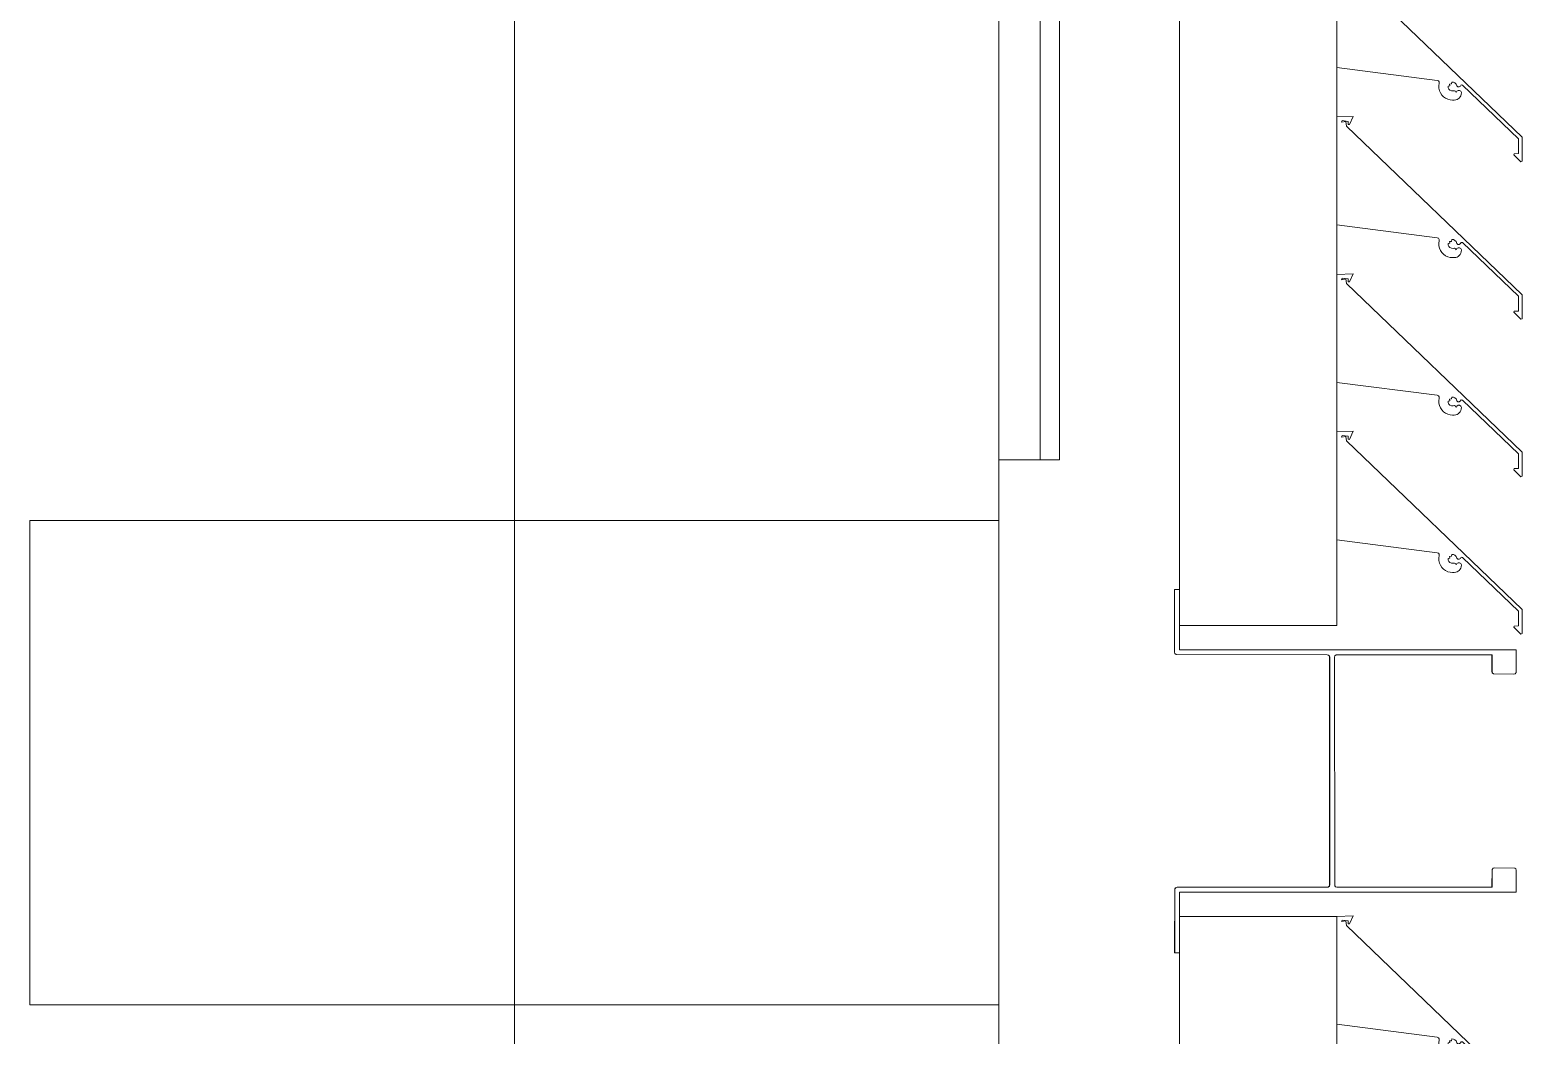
# Model space of a CAD drawing. Header units: millimetres. Extents: x -220592 to 404889, y -217665 to 38245.
# Drawn here: x 7828.18 to 7834.34, y -48058.44 to -48054.29 of the extents above; entities that cross this region are included whole.
import ezdxf

# ---------------------------------------------------------------- set-up
doc = ezdxf.new("R2010")
doc.units = ezdxf.units.MM
doc.linetypes.add('XKITLINE00', pattern=[0])
doc.layers.add('Part', color=7, linetype='Continuous', lineweight=0)

# ---------------------------------------------------------------- blocks, each defined once
blk = doc.blocks.new('*A15046')
at = {"layer": 'Part', "color": 7, "linetype": 'XKITLINE00', "lineweight": 0}
for p, q in [((92.53, 356.643483), (92.53, 93.899527)), ((94.53, 93.899527), (94.53, 244.699959))]:
    blk.add_line(p, q, dxfattribs=at)
blk = doc.blocks.new('*A15638')
at = {"layer": 'Part', "color": 7, "linetype": 'XKITLINE00', "lineweight": 0}
for p, q in [((94.700136, 154.15), (94.700136, 181.4)), ((94.780136, 154.15), (94.780136, 181.4)), ((94.53, 154.15), (94.780136, 154.15))]:
    blk.add_line(p, q, dxfattribs=at)
blk = doc.blocks.new('*A15646')
at = {"layer": 'Part', "color": 7, "linetype": 'XKITLINE00', "lineweight": 0}
for p, q in [((95.275304, 167.26533), (95.275304, 153.465444)), ((95.925304, 167.26533), (95.925304, 153.465444)), ((95.925304, 153.465444), (95.275304, 153.465444))]:
    blk.add_line(p, q, dxfattribs=at)
blk = doc.blocks.new('*A15690')
at = {"layer": 'Part', "color": 7, "linetype": 'XKITLINE00', "lineweight": 0}
for p, q in [((95.275085, 153.61533), (95.255085, 153.615327)), ((95.255085, 153.615327), (95.255131, 153.355327)), ((95.255131, 153.355327), (95.256817, 153.349771)), ((95.256817, 153.349771), (95.261306, 153.346089)), ((95.261306, 153.346089), (95.261681, 153.346088)), ((95.275632, 153.36533), (96.665129, 153.365573)), ((95.890688, 153.343752), (95.894372, 153.339265)), ((95.894372, 153.339265), (95.895134, 153.335438)), ((95.895134, 153.335438), (95.895298, 152.395438)), ((96.565132, 153.34545), (96.565145, 153.275555)), ((96.565145, 153.275555), (96.566831, 153.27)), ((96.566831, 153.27), (96.571319, 153.266318)), ((96.571319, 153.266318), (96.571698, 153.266314)), ((96.569731, 152.463871), (96.566048, 152.459382)), ((96.575286, 152.465557), (96.569731, 152.463871)), ((96.659113, 152.46481), (96.575286, 152.465557)), ((96.566048, 152.459382), (96.5653, 152.385555)), ((95.256062, 152.379154), (95.255347, 152.115327)), ((95.259745, 152.383642), (95.256062, 152.379154)), ((95.2653, 152.385328), (95.259745, 152.383642)), ((95.889127, 152.386198), (95.2653, 152.385328)), ((95.893614, 152.389882), (95.889127, 152.386198)), ((95.895298, 152.395438), (95.893614, 152.389882)), ((96.5653, 152.385555), (95.925456, 152.385444)), ((95.255347, 152.115327), (95.25585, 152.115327))]:
    blk.add_line(p, q, dxfattribs=at)
blk = doc.blocks.new('*A15705')
at = {"layer": 'Part', "color": 7, "linetype": 'XKITLINE00', "lineweight": 0}
for p, q in [((95.275588, 153.615225), (95.255588, 153.615222)), ((95.255588, 153.615222), (95.255633, 153.355222)), ((95.275632, 153.365225), (95.275588, 153.615225)), ((95.255633, 153.355222), (95.25732, 153.349666)), ((95.25732, 153.349666), (95.261808, 153.345984)), ((95.261808, 153.345984), (95.885635, 153.345332)), ((96.665632, 153.365468), (95.275632, 153.365225)), ((95.885635, 153.345332), (95.891191, 153.343647)), ((95.891191, 153.343647), (95.894875, 153.33916)), ((95.894875, 153.33916), (95.895637, 153.335333)), ((95.895637, 153.335333), (95.895801, 152.395333)), ((95.915637, 153.335337), (95.917321, 153.340893)), ((95.916563, 152.39151), (95.915637, 153.335337)), ((95.917321, 153.340893), (95.921808, 153.344577)), ((95.921808, 153.344577), (96.565635, 153.34545)), ((96.565635, 153.34545), (96.565647, 153.27545)), ((96.664887, 153.271641), (96.665632, 153.365468)), ((96.565647, 153.27545), (96.567334, 153.269895)), ((96.567334, 153.269895), (96.571822, 153.266213)), ((96.571822, 153.266213), (96.655649, 153.265466)), ((96.655649, 153.265466), (96.661204, 153.267152)), ((96.661204, 153.267152), (96.664887, 153.271641)), ((96.570233, 152.463766), (96.566551, 152.459277)), ((96.575789, 152.465452), (96.570233, 152.463766)), ((96.659616, 152.464706), (96.575789, 152.465452)), ((96.664104, 152.461023), (96.659616, 152.464706)), ((96.66579, 152.455468), (96.664104, 152.461023)), ((96.566551, 152.459277), (96.565803, 152.38545)), ((96.665806, 152.365468), (96.66579, 152.455468)), ((95.256565, 152.379049), (95.25585, 152.115222)), ((95.260247, 152.383537), (95.256565, 152.379049)), ((95.265803, 152.385223), (95.260247, 152.383537)), ((95.889629, 152.386094), (95.265803, 152.385223)), ((95.275806, 152.365225), (96.665806, 152.365468)), ((95.27585, 152.115225), (95.275806, 152.365225)), ((95.894117, 152.389777), (95.889629, 152.386094)), ((95.895801, 152.395333), (95.894117, 152.389777)), ((95.920247, 152.387023), (95.916563, 152.39151)), ((95.925803, 152.385339), (95.920247, 152.387023)), ((96.565803, 152.38545), (95.925803, 152.385339)), ((95.25585, 152.115222), (95.27585, 152.115225))]:
    blk.add_line(p, q, dxfattribs=at)
blk = doc.blocks.new('*A15706')
at = {"layer": 'Part', "color": 7, "linetype": 'XKITLINE00', "lineweight": 0}
for p, q in [((95.925304, 156.215326), (95.992799, 156.21794)), ((95.947029, 156.200196), (95.944993, 156.193623)), ((95.944993, 156.193623), (95.962009, 156.196527)), ((95.972012, 156.197056), (95.947029, 156.200196)), ((95.962009, 156.196527), (95.964906, 156.177984)), ((95.964906, 156.177984), (96.690028, 155.481738)), ((95.972141, 156.184865), (95.972012, 156.197056)), ((95.977264, 156.184453), (95.972141, 156.184865)), ((95.992799, 156.21794), (95.977264, 156.184453)), ((96.339112, 155.716618), (95.925304, 155.769622)), ((96.344187, 155.714428), (96.339112, 155.716618)), ((96.347324, 155.709876), (96.344187, 155.714428)), ((96.346077, 155.69422), (96.347563, 155.704354)), ((96.346452, 155.683984), (96.346077, 155.69422)), ((96.348675, 155.673985), (96.346452, 155.683984)), ((96.347563, 155.704354), (96.347324, 155.709876)), ((96.352673, 155.664555), (96.348675, 155.673985)), ((96.358313, 155.656005), (96.352673, 155.664555)), ((96.391775, 155.693926), (96.38407, 155.69282)), ((96.38407, 155.69282), (96.384639, 155.686336)), ((96.384639, 155.686336), (96.387441, 155.680462)), ((96.387441, 155.680462), (96.392123, 155.67594)), ((96.397771, 155.70193), (96.390606, 155.700986)), ((96.390606, 155.700986), (96.391775, 155.693926)), ((96.392123, 155.67594), (96.398091, 155.673342)), ((96.400093, 155.70932), (96.397771, 155.70193)), ((96.398091, 155.673342), (96.404591, 155.672998)), ((96.406765, 155.708898), (96.400093, 155.70932)), ((96.404591, 155.672998), (96.410509, 155.673903)), ((96.412841, 155.706108), (96.406765, 155.708898)), ((96.410509, 155.673903), (96.41532, 155.671496)), ((96.417508, 155.701322), (96.412841, 155.706108)), ((96.41532, 155.671496), (96.41735, 155.666515)), ((96.41735, 155.666515), (96.420292, 155.671987)), ((96.420622, 155.693748), (96.417508, 155.701322)), ((96.420292, 155.671987), (96.425448, 155.675205)), ((96.424805, 155.689591), (96.420622, 155.693748)), ((96.430699, 155.689385), (96.424805, 155.689591)), ((96.425448, 155.675205), (96.431526, 155.675193)), ((96.435163, 155.693239), (96.430699, 155.689385)), ((96.431526, 155.675193), (96.43667, 155.671956)), ((96.438818, 155.697866), (96.435163, 155.693239)), ((96.43667, 155.671956), (96.43931, 155.666482)), ((96.43931, 155.666482), (96.438814, 155.658712)), ((96.443977, 155.696774), (96.438818, 155.697866)), ((96.674993, 155.475371), (96.443977, 155.696774)), ((96.365409, 155.648618), (96.358313, 155.656005)), ((96.373725, 155.64264), (96.365409, 155.648618)), ((96.382988, 155.638267), (96.373725, 155.64264)), ((96.392889, 155.635644), (96.382988, 155.638267)), ((96.403102, 155.634859), (96.392889, 155.635644)), ((96.409901, 155.634957), (96.403102, 155.634859)), ((96.415629, 155.635593), (96.409901, 155.634957)), ((96.42113, 155.637312), (96.415629, 155.635593)), ((96.4262, 155.640052), (96.42113, 155.637312)), ((96.430653, 155.64371), (96.4262, 155.640052)), ((96.434325, 155.648153), (96.430653, 155.64371)), ((96.437079, 155.653216), (96.434325, 155.648153)), ((96.438814, 155.658712), (96.437079, 155.653216)), ((96.690028, 155.481738), (96.689475, 155.382587)), ((96.67465, 155.414025), (96.674993, 155.475371)), ((96.656145, 155.409007), (96.65723, 155.413928)), ((96.684794, 155.380119), (96.656145, 155.409007)), ((96.65723, 155.413928), (96.67465, 155.414025)), ((96.689475, 155.382587), (96.684794, 155.380119))]:
    blk.add_line(p, q, dxfattribs=at)
blk = doc.blocks.new('*A15707')
at = {"layer": 'Part', "color": 7, "linetype": 'XKITLINE00', "lineweight": 0}
for p, q in [((95.925304, 155.565326), (95.992799, 155.56794)), ((95.947029, 155.550196), (95.944993, 155.543623)), ((95.944993, 155.543623), (95.962009, 155.546527)), ((95.972012, 155.547056), (95.947029, 155.550196)), ((95.962009, 155.546527), (95.964906, 155.527984)), ((95.972141, 155.534865), (95.972012, 155.547056)), ((95.992799, 155.56794), (95.977264, 155.534453)), ((95.964906, 155.527984), (96.690028, 154.831738)), ((95.977264, 155.534453), (95.972141, 155.534865)), ((96.339112, 155.066618), (95.925304, 155.119622)), ((96.344187, 155.064428), (96.339112, 155.066618)), ((96.347324, 155.059876), (96.344187, 155.064428)), ((96.346077, 155.04422), (96.347563, 155.054354)), ((96.347563, 155.054354), (96.347324, 155.059876)), ((96.397771, 155.05193), (96.390606, 155.050986)), ((96.390606, 155.050986), (96.391775, 155.043926)), ((96.400093, 155.05932), (96.397771, 155.05193)), ((96.406765, 155.058898), (96.400093, 155.05932)), ((96.412841, 155.056108), (96.406765, 155.058898)), ((96.417508, 155.051322), (96.412841, 155.056108)), ((96.420622, 155.043748), (96.417508, 155.051322)), ((96.346452, 155.033984), (96.346077, 155.04422)), ((96.348675, 155.023985), (96.346452, 155.033984)), ((96.352673, 155.014555), (96.348675, 155.023985)), ((96.358313, 155.006005), (96.352673, 155.014555)), ((96.365409, 154.998618), (96.358313, 155.006005)), ((96.373725, 154.99264), (96.365409, 154.998618)), ((96.382988, 154.988267), (96.373725, 154.99264)), ((96.392889, 154.985644), (96.382988, 154.988267)), ((96.391775, 155.043926), (96.38407, 155.04282)), ((96.38407, 155.04282), (96.384639, 155.036336)), ((96.384639, 155.036336), (96.387441, 155.030462)), ((96.387441, 155.030462), (96.392123, 155.02594)), ((96.392123, 155.02594), (96.398091, 155.023342)), ((96.398091, 155.023342), (96.404591, 155.022998)), ((96.404591, 155.022998), (96.410509, 155.023903)), ((96.410509, 155.023903), (96.41532, 155.021496)), ((96.41532, 155.021496), (96.41735, 155.016515)), ((96.42113, 154.987312), (96.415629, 154.985593)), ((96.41735, 155.016515), (96.420292, 155.021987)), ((96.420292, 155.021987), (96.425448, 155.025205)), ((96.424805, 155.039591), (96.420622, 155.043748)), ((96.4262, 154.990052), (96.42113, 154.987312)), ((96.430699, 155.039385), (96.424805, 155.039591)), ((96.425448, 155.025205), (96.431526, 155.025193)), ((96.430653, 154.99371), (96.4262, 154.990052)), ((96.434325, 154.998153), (96.430653, 154.99371)), ((96.435163, 155.043239), (96.430699, 155.039385)), ((96.431526, 155.025193), (96.43667, 155.021956)), ((96.437079, 155.003216), (96.434325, 154.998153)), ((96.438818, 155.047866), (96.435163, 155.043239)), ((96.43667, 155.021956), (96.43931, 155.016482)), ((96.438814, 155.008712), (96.437079, 155.003216)), ((96.43931, 155.016482), (96.438814, 155.008712)), ((96.443977, 155.046774), (96.438818, 155.047866)), ((96.674993, 154.825371), (96.443977, 155.046774)), ((96.403102, 154.984859), (96.392889, 154.985644)), ((96.409901, 154.984957), (96.403102, 154.984859)), ((96.415629, 154.985593), (96.409901, 154.984957)), ((96.67465, 154.764025), (96.674993, 154.825371)), ((96.690028, 154.831738), (96.689475, 154.732587)), ((96.656145, 154.759007), (96.65723, 154.763928)), ((96.684794, 154.730119), (96.656145, 154.759007)), ((96.65723, 154.763928), (96.67465, 154.764025)), ((96.689475, 154.732587), (96.684794, 154.730119))]:
    blk.add_line(p, q, dxfattribs=at)
blk = doc.blocks.new('*A15708')
at = {"layer": 'Part', "color": 7, "linetype": 'XKITLINE00', "lineweight": 0}
for p, q in [((95.925304, 154.915326), (95.992799, 154.91794)), ((95.947029, 154.900196), (95.944993, 154.893623)), ((95.944993, 154.893623), (95.962009, 154.896527)), ((95.972012, 154.897056), (95.947029, 154.900196)), ((95.962009, 154.896527), (95.964906, 154.877984)), ((95.964906, 154.877984), (96.690028, 154.181738)), ((95.972141, 154.884865), (95.972012, 154.897056)), ((95.977264, 154.884453), (95.972141, 154.884865)), ((95.992799, 154.91794), (95.977264, 154.884453)), ((96.339112, 154.416618), (95.925304, 154.469622)), ((96.344187, 154.414428), (96.339112, 154.416618)), ((96.347324, 154.409876), (96.344187, 154.414428)), ((96.346077, 154.39422), (96.347563, 154.404354)), ((96.346452, 154.383984), (96.346077, 154.39422)), ((96.348675, 154.373985), (96.346452, 154.383984)), ((96.347563, 154.404354), (96.347324, 154.409876)), ((96.352673, 154.364555), (96.348675, 154.373985)), ((96.391775, 154.393926), (96.38407, 154.39282)), ((96.38407, 154.39282), (96.384639, 154.386336)), ((96.384639, 154.386336), (96.387441, 154.380462)), ((96.387441, 154.380462), (96.392123, 154.37594)), ((96.397771, 154.40193), (96.390606, 154.400986)), ((96.390606, 154.400986), (96.391775, 154.393926)), ((96.392123, 154.37594), (96.398091, 154.373342)), ((96.400093, 154.40932), (96.397771, 154.40193)), ((96.398091, 154.373342), (96.404591, 154.372998)), ((96.406765, 154.408898), (96.400093, 154.40932)), ((96.404591, 154.372998), (96.410509, 154.373903)), ((96.412841, 154.406108), (96.406765, 154.408898)), ((96.410509, 154.373903), (96.41532, 154.371496)), ((96.417508, 154.401322), (96.412841, 154.406108)), ((96.41532, 154.371496), (96.41735, 154.366515)), ((96.41735, 154.366515), (96.420292, 154.371987)), ((96.420622, 154.393748), (96.417508, 154.401322)), ((96.420292, 154.371987), (96.425448, 154.375205)), ((96.424805, 154.389591), (96.420622, 154.393748)), ((96.430699, 154.389385), (96.424805, 154.389591)), ((96.425448, 154.375205), (96.431526, 154.375193)), ((96.435163, 154.393239), (96.430699, 154.389385)), ((96.431526, 154.375193), (96.43667, 154.371956)), ((96.438818, 154.397866), (96.435163, 154.393239)), ((96.43667, 154.371956), (96.43931, 154.366482)), ((96.443977, 154.396774), (96.438818, 154.397866)), ((96.674993, 154.175371), (96.443977, 154.396774)), ((96.358313, 154.356005), (96.352673, 154.364555)), ((96.365409, 154.348618), (96.358313, 154.356005)), ((96.373725, 154.34264), (96.365409, 154.348618)), ((96.382988, 154.338267), (96.373725, 154.34264)), ((96.392889, 154.335644), (96.382988, 154.338267)), ((96.403102, 154.334859), (96.392889, 154.335644)), ((96.409901, 154.334957), (96.403102, 154.334859)), ((96.415629, 154.335593), (96.409901, 154.334957)), ((96.42113, 154.337312), (96.415629, 154.335593)), ((96.4262, 154.340052), (96.42113, 154.337312)), ((96.430653, 154.34371), (96.4262, 154.340052)), ((96.434325, 154.348153), (96.430653, 154.34371)), ((96.437079, 154.353216), (96.434325, 154.348153)), ((96.438814, 154.358712), (96.437079, 154.353216)), ((96.43931, 154.366482), (96.438814, 154.358712)), ((96.67465, 154.114025), (96.674993, 154.175371)), ((96.690028, 154.181738), (96.689475, 154.082587)), ((96.656145, 154.109007), (96.65723, 154.113928)), ((96.684794, 154.080119), (96.656145, 154.109007)), ((96.65723, 154.113928), (96.67465, 154.114025)), ((96.689475, 154.082587), (96.684794, 154.080119))]:
    blk.add_line(p, q, dxfattribs=at)
blk = doc.blocks.new('*A15709')
at = {"layer": 'Part', "color": 7, "linetype": 'XKITLINE00', "lineweight": 0}
for p, q in [((95.925304, 154.265326), (95.992799, 154.26794)), ((95.947029, 154.250196), (95.944993, 154.243623)), ((95.972012, 154.247056), (95.947029, 154.250196)), ((95.992799, 154.26794), (95.977264, 154.234453)), ((95.944993, 154.243623), (95.962009, 154.246527)), ((95.962009, 154.246527), (95.964906, 154.227984)), ((95.964906, 154.227984), (96.690028, 153.531738)), ((95.972141, 154.234865), (95.972012, 154.247056)), ((95.977264, 154.234453), (95.972141, 154.234865)), ((96.339112, 153.766618), (95.925304, 153.819622)), ((96.344187, 153.764428), (96.339112, 153.766618)), ((96.347324, 153.759876), (96.344187, 153.764428)), ((96.346077, 153.74422), (96.347563, 153.754354)), ((96.347563, 153.754354), (96.347324, 153.759876)), ((96.400093, 153.75932), (96.397771, 153.75193)), ((96.406765, 153.758898), (96.400093, 153.75932)), ((96.412841, 153.756108), (96.406765, 153.758898)), ((96.417508, 153.751322), (96.412841, 153.756108)), ((96.346452, 153.733984), (96.346077, 153.74422)), ((96.348675, 153.723985), (96.346452, 153.733984)), ((96.352673, 153.714555), (96.348675, 153.723985)), ((96.358313, 153.706005), (96.352673, 153.714555)), ((96.365409, 153.698618), (96.358313, 153.706005)), ((96.373725, 153.69264), (96.365409, 153.698618)), ((96.391775, 153.743926), (96.38407, 153.74282)), ((96.38407, 153.74282), (96.384639, 153.736336)), ((96.384639, 153.736336), (96.387441, 153.730462)), ((96.387441, 153.730462), (96.392123, 153.72594)), ((96.397771, 153.75193), (96.390606, 153.750986)), ((96.390606, 153.750986), (96.391775, 153.743926)), ((96.392123, 153.72594), (96.398091, 153.723342)), ((96.398091, 153.723342), (96.404591, 153.722998)), ((96.404591, 153.722998), (96.410509, 153.723903)), ((96.410509, 153.723903), (96.41532, 153.721496)), ((96.41532, 153.721496), (96.41735, 153.716515)), ((96.41735, 153.716515), (96.420292, 153.721987)), ((96.420622, 153.743748), (96.417508, 153.751322)), ((96.420292, 153.721987), (96.425448, 153.725205)), ((96.424805, 153.739591), (96.420622, 153.743748)), ((96.430699, 153.739385), (96.424805, 153.739591)), ((96.425448, 153.725205), (96.431526, 153.725193)), ((96.430653, 153.69371), (96.4262, 153.690052)), ((96.434325, 153.698153), (96.430653, 153.69371)), ((96.435163, 153.743239), (96.430699, 153.739385)), ((96.431526, 153.725193), (96.43667, 153.721956)), ((96.437079, 153.703216), (96.434325, 153.698153)), ((96.438818, 153.747866), (96.435163, 153.743239)), ((96.43667, 153.721956), (96.43931, 153.716482)), ((96.438814, 153.708712), (96.437079, 153.703216)), ((96.43931, 153.716482), (96.438814, 153.708712)), ((96.443977, 153.746774), (96.438818, 153.747866)), ((96.674993, 153.525371), (96.443977, 153.746774)), ((96.382988, 153.688267), (96.373725, 153.69264)), ((96.392889, 153.685644), (96.382988, 153.688267)), ((96.403102, 153.684859), (96.392889, 153.685644)), ((96.409901, 153.684957), (96.403102, 153.684859)), ((96.415629, 153.685593), (96.409901, 153.684957)), ((96.42113, 153.687312), (96.415629, 153.685593)), ((96.4262, 153.690052), (96.42113, 153.687312)), ((96.67465, 153.464025), (96.674993, 153.525371)), ((96.690028, 153.531738), (96.689475, 153.432587)), ((96.656145, 153.459007), (96.65723, 153.463928)), ((96.684794, 153.430119), (96.656145, 153.459007)), ((96.65723, 153.463928), (96.67465, 153.464025)), ((96.689475, 153.432587), (96.684794, 153.430119))]:
    blk.add_line(p, q, dxfattribs=at)
blk = doc.blocks.new('*A15711')
at = {"layer": 'Part', "color": 7, "linetype": 'XKITLINE00', "lineweight": 0}
for p, q in [((95.925418, 152.26533), (95.992799, 152.26794)), ((95.947029, 152.250196), (95.944993, 152.243623)), ((95.944993, 152.243623), (95.962009, 152.246527)), ((95.972012, 152.247056), (95.947029, 152.250196)), ((95.962009, 152.246527), (95.964906, 152.227984)), ((95.964906, 152.227984), (96.690028, 151.531738)), ((95.972141, 152.234865), (95.972012, 152.247056)), ((95.977264, 152.234453), (95.972141, 152.234865)), ((95.992799, 152.26794), (95.977264, 152.234453)), ((96.339112, 151.766618), (95.925304, 151.819622)), ((96.344187, 151.764428), (96.339112, 151.766618)), ((96.347324, 151.759876), (96.344187, 151.764428)), ((96.346077, 151.74422), (96.347563, 151.754354)), ((96.346452, 151.733984), (96.346077, 151.74422)), ((96.348675, 151.723985), (96.346452, 151.733984)), ((96.347563, 151.754354), (96.347324, 151.759876)), ((96.352673, 151.714555), (96.348675, 151.723985)), ((96.391775, 151.743926), (96.38407, 151.74282)), ((96.38407, 151.74282), (96.384639, 151.736336)), ((96.384639, 151.736336), (96.387441, 151.730462)), ((96.387441, 151.730462), (96.392123, 151.72594)), ((96.397771, 151.75193), (96.390606, 151.750986)), ((96.390606, 151.750986), (96.391775, 151.743926)), ((96.392123, 151.72594), (96.398091, 151.723342)), ((96.400093, 151.75932), (96.397771, 151.75193)), ((96.398091, 151.723342), (96.404591, 151.722998)), ((96.406765, 151.758898), (96.400093, 151.75932)), ((96.404591, 151.722998), (96.410509, 151.723903)), ((96.412841, 151.756108), (96.406765, 151.758898)), ((96.410509, 151.723903), (96.41532, 151.721496)), ((96.417508, 151.751322), (96.412841, 151.756108)), ((96.41532, 151.721496), (96.41735, 151.716515)), ((96.41735, 151.716515), (96.420292, 151.721987)), ((96.420622, 151.743748), (96.417508, 151.751322)), ((96.420292, 151.721987), (96.425448, 151.725205)), ((96.424805, 151.739591), (96.420622, 151.743748)), ((96.430699, 151.739385), (96.424805, 151.739591)), ((96.425448, 151.725205), (96.431526, 151.725193)), ((96.435163, 151.743239), (96.430699, 151.739385)), ((96.431526, 151.725193), (96.43667, 151.721956)), ((96.438818, 151.747866), (96.435163, 151.743239)), ((96.43667, 151.721956), (96.43931, 151.716482)), ((96.443977, 151.746774), (96.438818, 151.747866)), ((96.674993, 151.525371), (96.443977, 151.746774)), ((96.358313, 151.706005), (96.352673, 151.714555)), ((96.365409, 151.698618), (96.358313, 151.706005)), ((96.373725, 151.69264), (96.365409, 151.698618)), ((96.382988, 151.688267), (96.373725, 151.69264)), ((96.392889, 151.685644), (96.382988, 151.688267)), ((96.403102, 151.684859), (96.392889, 151.685644)), ((96.409901, 151.684957), (96.403102, 151.684859)), ((96.415629, 151.685593), (96.409901, 151.684957)), ((96.42113, 151.687312), (96.415629, 151.685593)), ((96.4262, 151.690052), (96.42113, 151.687312)), ((96.430653, 151.69371), (96.4262, 151.690052)), ((96.434325, 151.698153), (96.430653, 151.69371)), ((96.437079, 151.703216), (96.434325, 151.698153)), ((96.438814, 151.708712), (96.437079, 151.703216)), ((96.43931, 151.716482), (96.438814, 151.708712)), ((96.67465, 151.464025), (96.674993, 151.525371)), ((96.690028, 151.531738), (96.689475, 151.432587)), ((96.656145, 151.459007), (96.65723, 151.463928)), ((96.684794, 151.430119), (96.656145, 151.459007)), ((96.65723, 151.463928), (96.67465, 151.464025)), ((96.689475, 151.432587), (96.684794, 151.430119))]:
    blk.add_line(p, q, dxfattribs=at)
blk = doc.blocks.new('*A15712')
at = {"layer": 'Part', "color": 7, "linetype": 'XKITLINE00', "lineweight": 0}
for p, q in [((95.925304, 152.26533), (95.275304, 152.26533)), ((95.275304, 152.26533), (95.275304, 138.465444)), ((95.925304, 152.26533), (95.925304, 138.465444))]:
    blk.add_line(p, q, dxfattribs=at)
blk = doc.blocks.new('*A15740')
at = {"layer": 'Part', "color": 7, "linetype": 'XKITLINE00', "lineweight": 0}
for p, q in [((94.53, 153.899583), (90.53, 153.899583)), ((90.53, 153.899583), (90.53, 151.899583)), ((94.53, 151.899583), (94.53, 153.899583)), ((90.53, 151.899583), (94.53, 151.899583))]:
    blk.add_line(p, q, dxfattribs=at)

msp = doc.modelspace()

# ---------------------------------------------------------------- block references
at = {"color": 7, "lineweight": 0}
for name in ['*A15046', '*A15638', '*A15646', '*A15706', '*A15707', '*A15708', '*A15709', '*A15740', '*A15690', '*A15705', '*A15712', '*A15711']:
    msp.add_blockref(name, (7737.6457, -48210.2152), dxfattribs=at)

doc.saveas('drawing.dxf')
